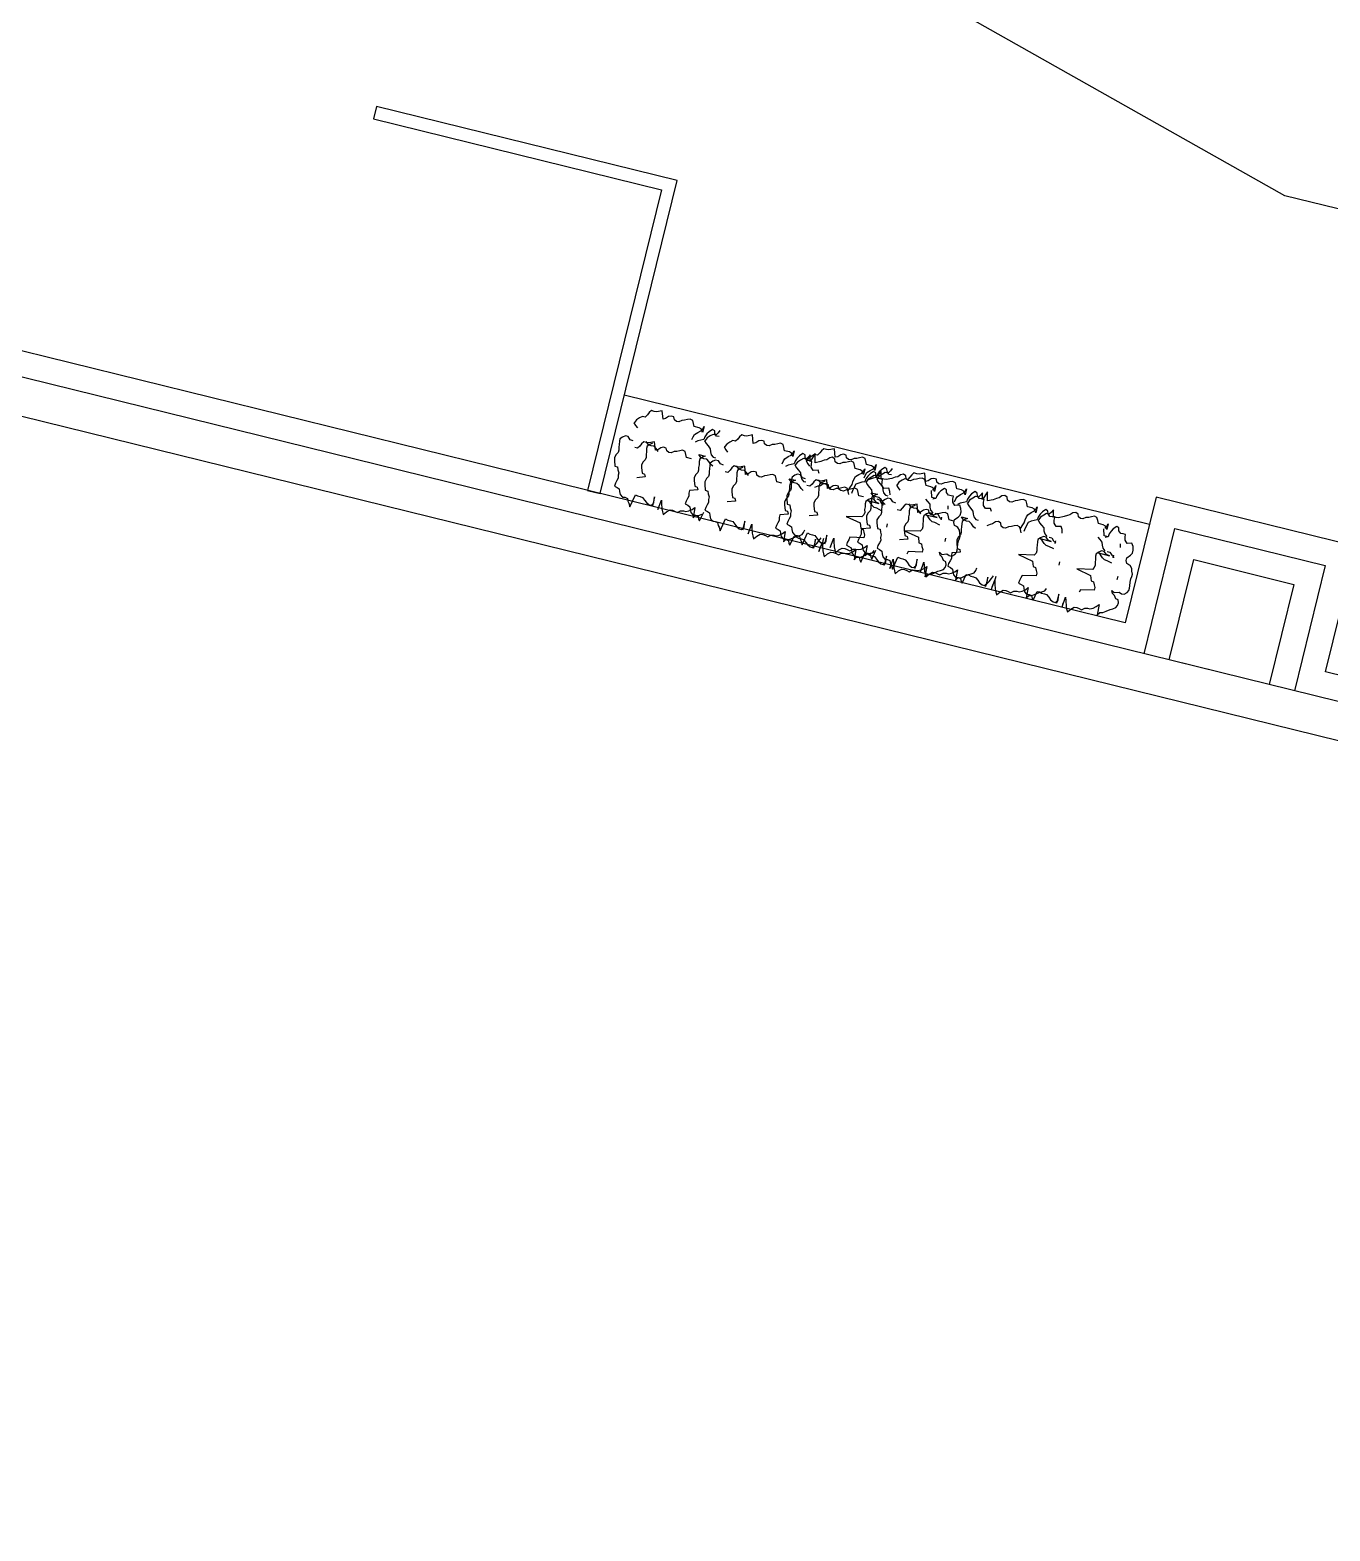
# Model space of a CAD drawing. Header units: millimetres. Extents: x 99 to 472, y 49 to 338.
# Drawn here: x 295.87 to 301, y 242.71 to 248.63 of the extents above; entities that cross this region are included whole.
import ezdxf

# ---------------------------------------------------------------- set-up
doc = ezdxf.new("R2010")
doc.units = ezdxf.units.MM
for name, color, linetype in [('BANQUETA.', 2, 'Continuous'), ('JARDINERIA', 3, 'Continuous'), ('PLANTA', 7, 'Continuous')]:
    doc.layers.add(name, color=color, linetype=linetype)

# ---------------------------------------------------------------- blocks, each defined once
blk = doc.blocks.new('A$C19E60F2B')
at = {"color": 95}
for p, q in [((0.1365, 1.3639), (0.1325, 1.3547)), ((0.1398, 1.3749), (0.1365, 1.3639)), ((0.1511, 1.3733), (0.1398, 1.3749)), ((0.1623, 1.3698), (0.1511, 1.3733)), ((0.1726, 1.3664), (0.1623, 1.3698)), ((0.1841, 1.3685), (0.1726, 1.3664)), ((0.1945, 1.3679), (0.1841, 1.3685)), ((0.2053, 1.3729), (0.1945, 1.3679)), ((0.2161, 1.3769), (0.2053, 1.3729)), ((0.2176, 1.3872), (0.2161, 1.3769)), ((0.2389, 1.3934), (0.2176, 1.3872)), ((0.2504, 1.3955), (0.2389, 1.3934)), ((0.2633, 1.391), (0.2504, 1.3955)), ((0.2726, 1.3848), (0.2633, 1.391)), ((0.2821, 1.3833), (0.2726, 1.3848)), ((0.2936, 1.3854), (0.2821, 1.3833)), ((0.3041, 1.3857), (0.2936, 1.3854)), ((0.3165, 1.3878), (0.3041, 1.3857)), ((0.3261, 1.3872), (0.3165, 1.3878)), ((0.3352, 1.3782), (0.3261, 1.3872)), ((0.3416, 1.3685), (0.3352, 1.3782)), ((0.3409, 1.3573), (0.3416, 1.3685)), ((0.0841, 1.307), (0.0706, 1.3003)), ((0.0906, 1.3122), (0.0841, 1.307)), ((0.1013, 1.3163), (0.0906, 1.3122)), ((0.1037, 1.3265), (0.1013, 1.3163)), ((0.111, 1.3466), (0.1025, 1.3359)), ((0.1025, 1.3359), (0.1037, 1.3265)), ((0.1227, 1.3516), (0.111, 1.3466)), ((0.1325, 1.3547), (0.1227, 1.3516)), ((0.3028, 1.3127), (0.3035, 1.3239)), ((0.3129, 1.3055), (0.3028, 1.3127)), ((0.323, 1.3002), (0.3129, 1.3055)), ((0.3282, 1.3346), (0.3307, 1.3466)), ((0.3307, 1.3466), (0.3409, 1.3573)), ((0.3887, 1.3366), (0.3811, 1.3277)), ((0.3988, 1.3444), (0.3887, 1.3366)), ((0.4004, 1.3425), (0.3988, 1.3444)), ((0.4115, 1.3371), (0.4004, 1.3425)), ((0.4213, 1.3262), (0.4115, 1.3371)), ((0.4295, 1.3164), (0.4213, 1.3262)), ((0.4288, 1.3051), (0.4295, 1.3164)), ((0.4389, 1.298), (0.4288, 1.3051)), ((0.0706, 1.3003), (0.1209, 1.2879)), ((0.1071, 1.2484), (0.0987, 1.2396)), ((0.1156, 1.2582), (0.1071, 1.2484)), ((0.117, 1.2675), (0.1156, 1.2582)), ((0.1177, 1.2787), (0.117, 1.2675)), ((0.1209, 1.2879), (0.1177, 1.2787)), ((0.1967, 1.2624), (0.1881, 1.2942)), ((0.2074, 1.2665), (0.1967, 1.2624)), ((0.2089, 1.2767), (0.2074, 1.2665)), ((0.2303, 1.2829), (0.2089, 1.2767)), ((0.2418, 1.285), (0.2303, 1.2829)), ((0.2546, 1.2805), (0.2418, 1.285)), ((0.2639, 1.2743), (0.2546, 1.2805)), ((0.2734, 1.2728), (0.2639, 1.2743)), ((0.2849, 1.275), (0.2734, 1.2728)), ((0.2955, 1.2753), (0.2849, 1.275)), ((0.3078, 1.2773), (0.2955, 1.2753)), ((0.3075, 1.2421), (0.3394, 1.2514)), ((0.3113, 1.2325), (0.3075, 1.2421)), ((0.3174, 1.2768), (0.3078, 1.2773)), ((0.3152, 1.2397), (0.3219, 1.2496)), ((0.3265, 1.2678), (0.3174, 1.2768)), ((0.3217, 1.2609), (0.3242, 1.2729)), ((0.3219, 1.2496), (0.3217, 1.2609)), ((0.3322, 1.2931), (0.323, 1.3002)), ((0.3242, 1.2729), (0.3345, 1.2836)), ((0.3329, 1.258), (0.3265, 1.2678)), ((0.3307, 1.2819), (0.3322, 1.2931)), ((0.331, 1.2725), (0.3307, 1.2819)), ((0.3394, 1.2514), (0.331, 1.2725)), ((0.4335, 1.2345), (0.4654, 1.2439)), ((0.4491, 1.2927), (0.4389, 1.298)), ((0.4583, 1.2856), (0.4491, 1.2927)), ((0.4567, 1.2744), (0.4583, 1.2856)), ((0.457, 1.265), (0.4567, 1.2744)), ((0.4654, 1.2439), (0.457, 1.265)), ((0.0798, 1.1901), (0.119, 1.183)), ((0.0902, 1.1894), (0.0798, 1.1901)), ((0.1259, 1.2117), (0.0891, 1.2139)), ((0.0919, 1.2278), (0.0913, 1.2184)), ((0.0913, 1.2184), (0.1022, 1.2103)), ((0.0987, 1.2396), (0.0919, 1.2278)), ((0.1022, 1.2103), (0.1154, 1.2114)), ((0.119, 1.183), (0.1057, 1.1801)), ((0.1154, 1.2114), (0.1259, 1.2117)), ((0.305, 1.23), (0.3152, 1.2397)), ((0.3082, 1.1886), (0.3131, 1.1977)), ((0.3085, 1.1792), (0.3082, 1.1886)), ((0.3212, 1.2225), (0.3113, 1.2325)), ((0.3131, 1.1977), (0.3238, 1.2017)), ((0.3249, 1.212), (0.3212, 1.2225)), ((0.3238, 1.2017), (0.3249, 1.212)), ((0.4373, 1.2249), (0.4335, 1.2345)), ((0.4342, 1.1811), (0.4391, 1.1901)), ((0.4472, 1.215), (0.4373, 1.2249)), ((0.4391, 1.1901), (0.4499, 1.1942)), ((0.4509, 1.2044), (0.4472, 1.215)), ((0.4499, 1.1942), (0.4509, 1.2044)), ((0.0745, 1.1707), (0.0637, 1.1657)), ((0.0637, 1.1657), (0.077, 1.1546)), ((0.0852, 1.1747), (0.0745, 1.1707)), ((0.077, 1.1546), (0.0868, 1.1428)), ((0.0871, 1.1324), (0.0847, 1.1223)), ((0.1057, 1.1801), (0.0852, 1.1747)), ((0.0868, 1.1428), (0.0871, 1.1324)), ((0.3157, 1.1684), (0.3085, 1.1792)), ((0.3129, 1.1208), (0.3237, 1.1258)), ((0.3186, 1.158), (0.3157, 1.1684)), ((0.3232, 1.1474), (0.3186, 1.158)), ((0.327, 1.1368), (0.3232, 1.1474)), ((0.3237, 1.1258), (0.327, 1.1368)), ((0.4345, 1.1717), (0.4342, 1.1811)), ((0.4418, 1.1609), (0.4345, 1.1717)), ((0.4446, 1.1504), (0.4418, 1.1609)), ((0.4492, 1.1398), (0.4446, 1.1504)), ((0.453, 1.1293), (0.4492, 1.1398)), ((0.4497, 1.1182), (0.453, 1.1293)), ((0.0847, 1.1223), (0.0815, 1.1121)), ((0.0815, 1.1121), (0.0905, 1.1013)), ((0.0905, 1.1013), (0.0924, 1.0899)), ((0.0924, 1.0899), (0.0918, 1.0806)), ((0.0918, 1.0806), (0.0964, 1.069)), ((0.1035, 1.065), (0.0918, 1.0601)), ((0.0964, 1.069), (0.1045, 1.0573)), ((0.1133, 1.0682), (0.1035, 1.065)), ((0.1174, 1.0773), (0.1133, 1.0682)), ((0.1206, 1.0884), (0.1174, 1.0773)), ((0.1319, 1.0867), (0.1206, 1.0884)), ((0.1431, 1.0833), (0.1319, 1.0867)), ((0.1534, 1.0798), (0.1431, 1.0833)), ((0.1649, 1.082), (0.1534, 1.0798)), ((0.1754, 1.0813), (0.1649, 1.082)), ((0.184, 1.0496), (0.1754, 1.0813)), ((0.2176, 1.07), (0.1962, 1.0638)), ((0.2291, 1.0722), (0.2176, 1.07)), ((0.2419, 1.0677), (0.2291, 1.0722)), ((0.2512, 1.0615), (0.2419, 1.0677)), ((0.2951, 1.0645), (0.2827, 1.0624)), ((0.3047, 1.0639), (0.2951, 1.0645)), ((0.3, 1.0963), (0.3012, 1.1159)), ((0.3012, 1.1159), (0.3129, 1.1208)), ((0.3115, 1.0601), (0.3217, 1.0707)), ((0.3217, 1.0707), (0.3202, 1.0452)), ((0.3736, 1.0844), (0.3672, 1.0941)), ((0.379, 1.0728), (0.3736, 1.0844)), ((0.375, 1.1077), (0.3871, 1.1051)), ((0.3836, 1.0613), (0.379, 1.0728)), ((0.3871, 1.1051), (0.3965, 1.1017)), ((0.3965, 1.1017), (0.4072, 1.0898)), ((0.4072, 1.0898), (0.4145, 1.08)), ((0.4102, 1.0719), (0.4229, 1.0795)), ((0.434, 1.0704), (0.4102, 1.0719)), ((0.4145, 1.08), (0.4237, 1.0739)), ((0.4229, 1.0795), (0.4261, 1.0887)), ((0.4237, 1.0739), (0.434, 1.0704)), ((0.4261, 1.0887), (0.4272, 1.1083)), ((0.4272, 1.1083), (0.4389, 1.1133)), ((0.4389, 1.1133), (0.4497, 1.1182)), ((0.0714, 1.0257), (0.065, 1.0204)), ((0.065, 1.0204), (0.1023, 1.0107)), ((0.0821, 1.0297), (0.0714, 1.0257)), ((0.1144, 1.0483), (0.073, 1.0479)), ((0.073, 1.0479), (0.0848, 1.0397)), ((0.0845, 1.0399), (0.0821, 1.0297)), ((0.0918, 1.0601), (0.0833, 1.0493)), ((0.0833, 1.0493), (0.0845, 1.0399)), ((0.0848, 1.0397), (0.0858, 1.0284)), ((0.0858, 1.0284), (0.0938, 1.0158)), ((0.1045, 1.0573), (0.1144, 1.0483)), ((0.1104, 1.0079), (0.1071, 0.9968)), ((0.1217, 1.0062), (0.1104, 1.0079)), ((0.1329, 1.0028), (0.1217, 1.0062)), ((0.1759, 1.0058), (0.1651, 1.0008)), ((0.1867, 1.0099), (0.1759, 1.0058)), ((0.1947, 1.0536), (0.184, 1.0496)), ((0.1882, 1.0201), (0.1867, 1.0099)), ((0.2095, 1.0263), (0.1882, 1.0201)), ((0.1962, 1.0638), (0.1947, 1.0536)), ((0.221, 1.0284), (0.2095, 1.0263)), ((0.2339, 1.0239), (0.221, 1.0284)), ((0.2432, 1.0177), (0.2339, 1.0239)), ((0.2527, 1.0162), (0.2432, 1.0177)), ((0.2607, 1.06), (0.2512, 1.0615)), ((0.2642, 1.0184), (0.2527, 1.0162)), ((0.2722, 1.0621), (0.2607, 1.06)), ((0.2747, 1.0187), (0.2642, 1.0184)), ((0.2827, 1.0624), (0.2722, 1.0621)), ((0.2871, 1.0207), (0.2747, 1.0187)), ((0.2865, 1.0081), (0.2923, 1.0171)), ((0.2967, 1.0202), (0.2871, 1.0207)), ((0.2923, 1.0171), (0.3025, 1.0269)), ((0.3058, 1.0112), (0.2967, 1.0202)), ((0.3025, 1.0269), (0.3092, 1.0368)), ((0.3138, 1.0549), (0.3047, 1.0639)), ((0.3122, 1.0014), (0.3058, 1.0112)), ((0.309, 1.048), (0.3115, 1.0601)), ((0.3092, 1.0368), (0.309, 1.048)), ((0.3202, 1.0452), (0.3138, 1.0549)), ((0.3218, 1.0126), (0.3212, 1.0032)), ((0.3302, 1.0224), (0.3218, 1.0126)), ((0.341, 1.0274), (0.3302, 1.0224)), ((0.3526, 1.0304), (0.341, 1.0274)), ((0.362, 1.0411), (0.3526, 1.0304)), ((0.3695, 1.05), (0.362, 1.0411)), ((0.3796, 1.0579), (0.3695, 1.05)), ((0.3812, 1.0559), (0.3796, 1.0579)), ((0.3923, 1.0505), (0.3812, 1.0559)), ((0.3949, 1.0596), (0.3836, 1.0613)), ((0.4021, 1.0396), (0.3923, 1.0505)), ((0.4077, 1.0542), (0.3949, 1.0596)), ((0.4103, 1.0298), (0.4021, 1.0396)), ((0.4053, 1.0149), (0.4146, 1.0238)), ((0.4056, 1.0046), (0.4053, 1.0149)), ((0.4177, 1.047), (0.4077, 1.0542)), ((0.4096, 1.0186), (0.4103, 1.0298)), ((0.4197, 1.0114), (0.4096, 1.0186)), ((0.4146, 1.0238), (0.4252, 1.0259)), ((0.4293, 1.0351), (0.4177, 1.047)), ((0.4299, 1.0061), (0.4197, 1.0114)), ((0.4252, 1.0259), (0.4293, 1.0351)), ((0.0719, 0.9492), (0.0612, 0.9452)), ((0.0743, 0.9594), (0.0719, 0.9492)), ((0.0816, 0.9796), (0.0731, 0.9688)), ((0.0731, 0.9688), (0.0743, 0.9594)), ((0.0933, 0.9845), (0.0816, 0.9796)), ((0.1031, 0.9877), (0.0933, 0.9845)), ((0.1071, 0.9968), (0.1031, 0.9877)), ((0.1432, 0.9993), (0.1329, 1.0028)), ((0.1547, 1.0015), (0.1432, 0.9993)), ((0.1651, 1.0008), (0.1547, 1.0015)), ((0.2734, 0.9456), (0.2741, 0.9568)), ((0.2988, 0.9675), (0.3013, 0.9796)), ((0.3013, 0.9796), (0.3115, 0.9902)), ((0.3115, 0.9902), (0.3122, 1.0014)), ((0.3593, 0.9695), (0.3518, 0.9606)), ((0.3694, 0.9774), (0.3593, 0.9695)), ((0.371, 0.9754), (0.3694, 0.9774)), ((0.3821, 0.9701), (0.371, 0.9754)), ((0.3919, 0.9591), (0.3821, 0.9701)), ((0.4001, 0.9493), (0.3919, 0.9591)), ((0.3994, 0.9381), (0.4001, 0.9493)), ((0.0547, 0.9399), (0.0412, 0.9332)), ((0.0412, 0.9332), (0.0915, 0.9209)), ((0.0612, 0.9452), (0.0547, 0.9399)), ((0.0862, 0.8912), (0.0777, 0.8814)), ((0.0876, 0.9005), (0.0862, 0.8912)), ((0.0883, 0.9117), (0.0876, 0.9005)), ((0.0915, 0.9209), (0.0883, 0.9117)), ((0.1673, 0.8954), (0.1587, 0.9271)), ((0.178, 0.8994), (0.1673, 0.8954)), ((0.1795, 0.9096), (0.178, 0.8994)), ((0.2009, 0.9158), (0.1795, 0.9096)), ((0.2124, 0.918), (0.2009, 0.9158)), ((0.2253, 0.9135), (0.2124, 0.918)), ((0.2345, 0.9073), (0.2253, 0.9135)), ((0.244, 0.9058), (0.2345, 0.9073)), ((0.2555, 0.9079), (0.244, 0.9058)), ((0.2661, 0.9082), (0.2555, 0.9079)), ((0.2784, 0.9103), (0.2661, 0.9082)), ((0.2835, 0.9384), (0.2734, 0.9456)), ((0.288, 0.9097), (0.2784, 0.9103)), ((0.2937, 0.9331), (0.2835, 0.9384)), ((0.2971, 0.9007), (0.288, 0.9097)), ((0.2923, 0.8938), (0.2948, 0.9059)), ((0.2925, 0.8826), (0.2923, 0.8938)), ((0.3029, 0.926), (0.2937, 0.9331)), ((0.2948, 0.9059), (0.3051, 0.9165)), ((0.3035, 0.891), (0.2971, 0.9007)), ((0.3013, 0.9149), (0.3029, 0.926)), ((0.3016, 0.9055), (0.3013, 0.9149)), ((0.31, 0.8844), (0.3016, 0.9055)), ((0.4095, 0.9309), (0.3994, 0.9381)), ((0.4197, 0.9256), (0.4095, 0.9309)), ((0.4289, 0.9185), (0.4197, 0.9256)), ((0.4273, 0.9073), (0.4289, 0.9185)), ((0.4276, 0.8979), (0.4273, 0.9073)), ((0.436, 0.8768), (0.4276, 0.8979)), ((0.0965, 0.8446), (0.0597, 0.8468)), ((0.0625, 0.8607), (0.0619, 0.8514)), ((0.0619, 0.8514), (0.0728, 0.8432)), ((0.0693, 0.8725), (0.0625, 0.8607)), ((0.0777, 0.8814), (0.0693, 0.8725)), ((0.0728, 0.8432), (0.086, 0.8443)), ((0.086, 0.8443), (0.0965, 0.8446)), ((0.2756, 0.8629), (0.2858, 0.8726)), ((0.2781, 0.875), (0.31, 0.8844)), ((0.2819, 0.8654), (0.2781, 0.875)), ((0.2788, 0.8215), (0.2837, 0.8306)), ((0.2918, 0.8554), (0.2819, 0.8654)), ((0.2837, 0.8306), (0.2945, 0.8346)), ((0.2858, 0.8726), (0.2925, 0.8826)), ((0.2955, 0.8449), (0.2918, 0.8554)), ((0.2945, 0.8346), (0.2955, 0.8449)), ((0.4041, 0.8675), (0.436, 0.8768)), ((0.4079, 0.8579), (0.4041, 0.8675)), ((0.4178, 0.8479), (0.4079, 0.8579)), ((0.4215, 0.8374), (0.4178, 0.8479)), ((0.4205, 0.8271), (0.4215, 0.8374)), ((0.0451, 0.8036), (0.0343, 0.7986)), ((0.0343, 0.7986), (0.0476, 0.7875)), ((0.0558, 0.8077), (0.0451, 0.8036)), ((0.0476, 0.7875), (0.0574, 0.7757)), ((0.0608, 0.8224), (0.0504, 0.823)), ((0.0504, 0.823), (0.0896, 0.816)), ((0.0763, 0.813), (0.0558, 0.8077)), ((0.0574, 0.7757), (0.0577, 0.7654)), ((0.0896, 0.816), (0.0763, 0.813)), ((0.2791, 0.8121), (0.2788, 0.8215)), ((0.2863, 0.8014), (0.2791, 0.8121)), ((0.2892, 0.7909), (0.2863, 0.8014)), ((0.2938, 0.7803), (0.2892, 0.7909)), ((0.2976, 0.7698), (0.2938, 0.7803)), ((0.2943, 0.7587), (0.2976, 0.7698)), ((0.4048, 0.814), (0.4097, 0.8231)), ((0.4051, 0.8046), (0.4048, 0.814)), ((0.4124, 0.7938), (0.4051, 0.8046)), ((0.4097, 0.8231), (0.4205, 0.8271)), ((0.4152, 0.7834), (0.4124, 0.7938)), ((0.4198, 0.7728), (0.4152, 0.7834)), ((0.4236, 0.7622), (0.4198, 0.7728)), ((0.0553, 0.7552), (0.0521, 0.7451)), ((0.0521, 0.7451), (0.0611, 0.7342)), ((0.0577, 0.7654), (0.0553, 0.7552)), ((0.0611, 0.7342), (0.063, 0.7228)), ((0.063, 0.7228), (0.0624, 0.7135)), ((0.0624, 0.7135), (0.067, 0.702)), ((0.088, 0.7102), (0.0839, 0.7011)), ((0.0912, 0.7213), (0.088, 0.7102)), ((0.1025, 0.7197), (0.0912, 0.7213)), ((0.1137, 0.7162), (0.1025, 0.7197)), ((0.124, 0.7128), (0.1137, 0.7162)), ((0.1355, 0.7149), (0.124, 0.7128)), ((0.146, 0.7143), (0.1355, 0.7149)), ((0.1546, 0.6825), (0.146, 0.7143)), ((0.2706, 0.7292), (0.2718, 0.7488)), ((0.2718, 0.7488), (0.2835, 0.7537)), ((0.2835, 0.7537), (0.2943, 0.7587)), ((0.3442, 0.7173), (0.3378, 0.727)), ((0.3496, 0.7057), (0.3442, 0.7173)), ((0.3456, 0.7406), (0.3577, 0.738)), ((0.3577, 0.738), (0.3671, 0.7347)), ((0.3671, 0.7347), (0.3778, 0.7228)), ((0.3778, 0.7228), (0.3851, 0.713)), ((0.3808, 0.7048), (0.3935, 0.7125)), ((0.3851, 0.713), (0.3943, 0.7068)), ((0.3935, 0.7125), (0.3967, 0.7217)), ((0.3967, 0.7217), (0.3978, 0.7413)), ((0.3978, 0.7413), (0.4095, 0.7462)), ((0.4095, 0.7462), (0.4203, 0.7512)), ((0.4203, 0.7512), (0.4236, 0.7622)), ((0.042, 0.6586), (0.0356, 0.6534)), ((0.0356, 0.6534), (0.0729, 0.6436)), ((0.0527, 0.6626), (0.042, 0.6586)), ((0.085, 0.6812), (0.0436, 0.6809)), ((0.0436, 0.6809), (0.0554, 0.6727)), ((0.0551, 0.6728), (0.0527, 0.6626)), ((0.0624, 0.693), (0.0539, 0.6823)), ((0.0539, 0.6823), (0.0551, 0.6728)), ((0.0554, 0.6727), (0.0565, 0.6614)), ((0.0565, 0.6614), (0.0644, 0.6487)), ((0.0741, 0.6979), (0.0624, 0.693)), ((0.067, 0.702), (0.0751, 0.6902)), ((0.0839, 0.7011), (0.0741, 0.6979)), ((0.0751, 0.6902), (0.085, 0.6812)), ((0.1653, 0.6865), (0.1546, 0.6825)), ((0.1668, 0.6968), (0.1653, 0.6865)), ((0.1882, 0.703), (0.1668, 0.6968)), ((0.1997, 0.7051), (0.1882, 0.703)), ((0.2125, 0.7006), (0.1997, 0.7051)), ((0.2218, 0.6944), (0.2125, 0.7006)), ((0.2313, 0.6929), (0.2218, 0.6944)), ((0.2428, 0.695), (0.2313, 0.6929)), ((0.2533, 0.6953), (0.2428, 0.695)), ((0.2657, 0.6974), (0.2533, 0.6953)), ((0.2629, 0.6501), (0.2731, 0.6598)), ((0.2753, 0.6968), (0.2657, 0.6974)), ((0.2731, 0.6598), (0.2798, 0.6697)), ((0.2844, 0.6879), (0.2753, 0.6968)), ((0.2796, 0.681), (0.2821, 0.693)), ((0.2798, 0.6697), (0.2796, 0.681)), ((0.2821, 0.693), (0.2923, 0.7036)), ((0.2908, 0.6781), (0.2844, 0.6879)), ((0.2923, 0.7036), (0.2908, 0.6781)), ((0.3008, 0.6553), (0.2924, 0.6455)), ((0.3116, 0.6603), (0.3008, 0.6553)), ((0.3232, 0.6634), (0.3116, 0.6603)), ((0.3326, 0.674), (0.3232, 0.6634)), ((0.3401, 0.683), (0.3326, 0.674)), ((0.3502, 0.6908), (0.3401, 0.683)), ((0.3542, 0.6942), (0.3496, 0.7057)), ((0.3518, 0.6888), (0.3502, 0.6908)), ((0.3629, 0.6835), (0.3518, 0.6888)), ((0.3655, 0.6926), (0.3542, 0.6942)), ((0.3727, 0.6726), (0.3629, 0.6835)), ((0.3783, 0.6871), (0.3655, 0.6926)), ((0.3809, 0.6627), (0.3727, 0.6726)), ((0.3759, 0.6479), (0.3852, 0.6567)), ((0.3884, 0.68), (0.3783, 0.6871)), ((0.3802, 0.6515), (0.3809, 0.6627)), ((0.3903, 0.6443), (0.3802, 0.6515)), ((0.4046, 0.7034), (0.3808, 0.7048)), ((0.3852, 0.6567), (0.3958, 0.6589)), ((0.3999, 0.668), (0.3884, 0.68)), ((0.3943, 0.7068), (0.4046, 0.7034)), ((0.3958, 0.6589), (0.3999, 0.668)), ((0.0586, 0.5948), (0.0502, 0.5859)), ((0.067, 0.6046), (0.0586, 0.5948)), ((0.0644, 0.6487), (0.0741, 0.635)), ((0.0685, 0.6139), (0.067, 0.6046)), ((0.0691, 0.6251), (0.0685, 0.6139)), ((0.0723, 0.6343), (0.0691, 0.6251)), ((0.0729, 0.6436), (0.0723, 0.6343)), ((0.0741, 0.635), (0.0788, 0.6253)), ((0.0788, 0.6253), (0.0851, 0.6137)), ((0.0851, 0.6137), (0.0945, 0.6094)), ((0.0945, 0.6094), (0.1057, 0.6068)), ((0.2571, 0.6411), (0.2629, 0.6501)), ((0.2835, 0.587), (0.2763, 0.5986)), ((0.2924, 0.6455), (0.2918, 0.6362)), ((0.334, 0.5904), (0.3458, 0.5972)), ((0.3417, 0.6162), (0.3527, 0.6258)), ((0.3458, 0.5972), (0.3417, 0.6162)), ((0.3527, 0.6258), (0.3651, 0.6279)), ((0.3651, 0.6279), (0.3756, 0.6282)), ((0.3733, 0.6135), (0.4082, 0.6208)), ((0.3816, 0.5923), (0.3733, 0.6135)), ((0.3745, 0.634), (0.4005, 0.639)), ((0.4082, 0.6208), (0.3745, 0.634)), ((0.3756, 0.6282), (0.3762, 0.6376)), ((0.3762, 0.6376), (0.3759, 0.6479)), ((0.3888, 0.5807), (0.3816, 0.5923)), ((0.4005, 0.639), (0.3903, 0.6443)), ((0.0417, 0.5358), (0.0312, 0.5364)), ((0.0312, 0.5364), (0.0704, 0.5294)), ((0.0405, 0.5602), (0.0508, 0.5568)), ((0.0774, 0.558), (0.0405, 0.5602)), ((0.0529, 0.5332), (0.0417, 0.5358)), ((0.0433, 0.5741), (0.0428, 0.5648)), ((0.0428, 0.5648), (0.0537, 0.5566)), ((0.0502, 0.5859), (0.0433, 0.5741)), ((0.0508, 0.5568), (0.0617, 0.5496)), ((0.064, 0.5298), (0.0529, 0.5332)), ((0.0537, 0.5566), (0.0668, 0.5577)), ((0.0617, 0.5496), (0.0745, 0.5432)), ((0.0668, 0.5577), (0.0774, 0.558)), ((0.0745, 0.5432), (0.0863, 0.5369)), ((0.2803, 0.5337), (0.2852, 0.5428)), ((0.2806, 0.5243), (0.2803, 0.5337)), ((0.2873, 0.5774), (0.2835, 0.587)), ((0.2852, 0.5428), (0.2959, 0.5468)), ((0.2972, 0.5674), (0.2873, 0.5774)), ((0.2959, 0.5468), (0.3009, 0.5569)), ((0.3009, 0.5569), (0.2972, 0.5674)), ((0.3856, 0.5274), (0.3906, 0.5365)), ((0.3926, 0.5711), (0.3888, 0.5807)), ((0.3906, 0.5365), (0.4013, 0.5405)), ((0.4025, 0.5611), (0.3926, 0.5711)), ((0.4013, 0.5405), (0.4063, 0.5506)), ((0.4063, 0.5506), (0.4025, 0.5611)), ((0.0259, 0.517), (0.0151, 0.5121)), ((0.0151, 0.5121), (0.0284, 0.501)), ((0.0367, 0.5211), (0.0259, 0.517)), ((0.0284, 0.501), (0.0382, 0.4891)), ((0.0385, 0.4788), (0.0361, 0.4686)), ((0.0571, 0.5264), (0.0367, 0.5211)), ((0.0382, 0.4891), (0.0385, 0.4788)), ((0.0704, 0.5294), (0.0571, 0.5264)), ((0.0762, 0.5281), (0.064, 0.5298)), ((0.0858, 0.5275), (0.0762, 0.5281)), ((0.2878, 0.5136), (0.2806, 0.5243)), ((0.2907, 0.5031), (0.2878, 0.5136)), ((0.2953, 0.4925), (0.2907, 0.5031)), ((0.2991, 0.482), (0.2953, 0.4925)), ((0.2958, 0.4709), (0.2991, 0.482)), ((0.3859, 0.518), (0.3856, 0.5274)), ((0.3932, 0.5073), (0.3859, 0.518)), ((0.3961, 0.4968), (0.3932, 0.5073)), ((0.4007, 0.4862), (0.3961, 0.4968)), ((0.4044, 0.4757), (0.4007, 0.4862)), ((0.4011, 0.4646), (0.4044, 0.4757)), ((0.0361, 0.4686), (0.0329, 0.4585)), ((0.0329, 0.4585), (0.0419, 0.4476)), ((0.0419, 0.4476), (0.0438, 0.4363)), ((0.0438, 0.4363), (0.0433, 0.4269)), ((0.0433, 0.4269), (0.0478, 0.4154)), ((0.0478, 0.4154), (0.0559, 0.4037)), ((0.0688, 0.4143), (0.059, 0.4111)), ((0.0729, 0.4234), (0.0688, 0.4143)), ((0.0761, 0.4345), (0.0729, 0.4234)), ((0.0874, 0.4329), (0.0761, 0.4345)), ((0.0986, 0.4294), (0.0874, 0.4329)), ((0.1089, 0.426), (0.0986, 0.4294)), ((0.117, 0.372), (0.1089, 0.426)), ((0.1868, 0.4551), (0.1719, 0.3968)), ((0.1963, 0.3944), (0.1868, 0.4551)), ((0.2733, 0.461), (0.285, 0.4659)), ((0.2946, 0.4485), (0.2799, 0.4512)), ((0.285, 0.4659), (0.2958, 0.4709)), ((0.2861, 0.4668), (0.3006, 0.4612)), ((0.3186, 0.4405), (0.2946, 0.4485)), ((0.3006, 0.4612), (0.3143, 0.4557)), ((0.3143, 0.4557), (0.3264, 0.4541)), ((0.325, 0.4307), (0.3186, 0.4405)), ((0.3305, 0.4191), (0.325, 0.4307)), ((0.3264, 0.4541), (0.3385, 0.4515)), ((0.335, 0.4076), (0.3305, 0.4191)), ((0.3385, 0.4515), (0.3479, 0.4481)), ((0.3479, 0.4481), (0.3586, 0.4362)), ((0.3586, 0.4362), (0.3659, 0.4264)), ((0.3616, 0.4182), (0.3743, 0.4259)), ((0.3855, 0.4168), (0.3616, 0.4182)), ((0.3659, 0.4264), (0.3752, 0.4202)), ((0.3743, 0.4259), (0.3775, 0.4351)), ((0.3752, 0.4202), (0.3855, 0.4168)), ((0.3775, 0.4351), (0.3787, 0.4547)), ((0.3787, 0.4547), (0.3903, 0.4596)), ((0.3903, 0.4596), (0.4011, 0.4646)), ((0.0269, 0.3718), (0.0204, 0.3665)), ((0.0204, 0.3665), (0.0577, 0.3568)), ((0.0658, 0.3946), (0.0244, 0.3943)), ((0.0244, 0.3943), (0.0362, 0.3861)), ((0.0376, 0.3758), (0.0269, 0.3718)), ((0.0362, 0.3861), (0.0373, 0.3748)), ((0.0373, 0.3748), (0.0453, 0.3621)), ((0.04, 0.386), (0.0376, 0.3758)), ((0.0473, 0.4062), (0.0388, 0.3955)), ((0.0388, 0.3955), (0.04, 0.386)), ((0.0453, 0.3621), (0.055, 0.3484)), ((0.059, 0.4111), (0.0473, 0.4062)), ((0.0559, 0.4037), (0.0658, 0.3946)), ((0.0577, 0.3568), (0.0572, 0.3475)), ((0.1275, 0.3713), (0.117, 0.372)), ((0.1383, 0.3763), (0.1275, 0.3713)), ((0.149, 0.3804), (0.1383, 0.3763)), ((0.1505, 0.3906), (0.149, 0.3804)), ((0.1719, 0.3968), (0.1505, 0.3906)), ((0.2055, 0.3882), (0.1963, 0.3944)), ((0.2151, 0.3867), (0.2055, 0.3882)), ((0.2266, 0.3889), (0.2151, 0.3867)), ((0.2371, 0.3892), (0.2266, 0.3889)), ((0.2495, 0.3912), (0.2371, 0.3892)), ((0.242, 0.3542), (0.2478, 0.3633)), ((0.2478, 0.3633), (0.258, 0.373)), ((0.259, 0.3907), (0.2495, 0.3912)), ((0.258, 0.373), (0.2647, 0.3829)), ((0.2681, 0.3817), (0.259, 0.3907)), ((0.2647, 0.3829), (0.2611, 0.338)), ((0.2636, 0.3501), (0.2739, 0.3607)), ((0.2745, 0.3719), (0.2681, 0.3817)), ((0.2739, 0.3607), (0.2745, 0.3719)), ((0.2857, 0.3685), (0.2773, 0.3587)), ((0.2965, 0.3735), (0.2857, 0.3685)), ((0.3081, 0.3765), (0.2965, 0.3735)), ((0.3175, 0.3872), (0.3081, 0.3765)), ((0.325, 0.3962), (0.3175, 0.3872)), ((0.3351, 0.404), (0.325, 0.3962)), ((0.3463, 0.406), (0.335, 0.4076)), ((0.3367, 0.402), (0.3351, 0.404)), ((0.3478, 0.3967), (0.3367, 0.402)), ((0.3591, 0.4005), (0.3463, 0.406)), ((0.3576, 0.3858), (0.3478, 0.3967)), ((0.3568, 0.3613), (0.366, 0.3701)), ((0.357, 0.351), (0.3568, 0.3613)), ((0.3658, 0.3759), (0.3576, 0.3858)), ((0.3692, 0.3934), (0.3591, 0.4005)), ((0.3651, 0.3647), (0.3658, 0.3759)), ((0.3752, 0.3575), (0.3651, 0.3647)), ((0.366, 0.3701), (0.3767, 0.3723)), ((0.3807, 0.3814), (0.3692, 0.3934)), ((0.3854, 0.3522), (0.3752, 0.3575)), ((0.3767, 0.3723), (0.3807, 0.3814)), ((0.035, 0.2991), (0.0282, 0.2873)), ((0.0435, 0.308), (0.035, 0.2991)), ((0.0519, 0.3178), (0.0435, 0.308)), ((0.0533, 0.3271), (0.0519, 0.3178)), ((0.054, 0.3383), (0.0533, 0.3271)), ((0.0572, 0.3475), (0.054, 0.3383)), ((0.055, 0.3484), (0.0596, 0.3388)), ((0.0596, 0.3388), (0.0659, 0.3271)), ((0.0659, 0.3271), (0.0753, 0.3228)), ((0.234, 0.3228), (0.2404, 0.3431)), ((0.2404, 0.3431), (0.242, 0.3542)), ((0.2555, 0.3214), (0.2668, 0.3207)), ((0.265, 0.3294), (0.2582, 0.3186)), ((0.2611, 0.338), (0.2636, 0.3501)), ((0.2752, 0.3382), (0.265, 0.3294)), ((0.2767, 0.3493), (0.2752, 0.3382)), ((0.3015, 0.3009), (0.3148, 0.3038)), ((0.3148, 0.3038), (0.3266, 0.3106)), ((0.3225, 0.3296), (0.3336, 0.3393)), ((0.3266, 0.3106), (0.3225, 0.3296)), ((0.3336, 0.3393), (0.3459, 0.3413)), ((0.3459, 0.3413), (0.3565, 0.3416)), ((0.3565, 0.3416), (0.357, 0.351)), ((0.3579, 0.3361), (0.3594, 0.3472)), ((0.3582, 0.3267), (0.3579, 0.3361)), ((0.3665, 0.3055), (0.3582, 0.3267)), ((0.3594, 0.3472), (0.3854, 0.3522)), ((0.3737, 0.2939), (0.3665, 0.3055)), ((0.0161, 0.2496), (0.0553, 0.2426)), ((0.0265, 0.249), (0.0161, 0.2496)), ((0.042, 0.2396), (0.0215, 0.2343)), ((0.0254, 0.2734), (0.0357, 0.27)), ((0.0623, 0.2712), (0.0254, 0.2734)), ((0.0378, 0.2464), (0.0265, 0.249)), ((0.0282, 0.2873), (0.0277, 0.278)), ((0.0277, 0.278), (0.0385, 0.2698)), ((0.0385, 0.2698), (0.0517, 0.2709)), ((0.0553, 0.2426), (0.042, 0.2396)), ((0.0517, 0.2709), (0.0623, 0.2712)), ((0.1749, 0.2906), (0.188, 0.2898)), ((0.3705, 0.2406), (0.3754, 0.2497)), ((0.3708, 0.2312), (0.3705, 0.2406)), ((0.3775, 0.2843), (0.3737, 0.2939)), ((0.3754, 0.2497), (0.3862, 0.2537)), ((0.3874, 0.2743), (0.3775, 0.2843)), ((0.3862, 0.2537), (0.3912, 0.2637)), ((0.3912, 0.2637), (0.3874, 0.2743)), ((0.0108, 0.2302), (0, 0.2253)), ((0, 0.2253), (0.0133, 0.2141)), ((0.0215, 0.2343), (0.0108, 0.2302)), ((0.0133, 0.2141), (0.0231, 0.2023)), ((0.021, 0.1818), (0.0178, 0.1717)), ((0.0234, 0.192), (0.021, 0.1818)), ((0.0231, 0.2023), (0.0234, 0.192)), ((0.0948, 0.1904), (0.0845, 0.1938)), ((0.1029, 0.1364), (0.0948, 0.1904)), ((0.1727, 0.2195), (0.1578, 0.1612)), ((0.1822, 0.1588), (0.1727, 0.2195)), ((0.3781, 0.2205), (0.3708, 0.2312)), ((0.3752, 0.1728), (0.386, 0.1778)), ((0.3809, 0.21), (0.3781, 0.2205)), ((0.3856, 0.1994), (0.3809, 0.21)), ((0.3893, 0.1888), (0.3856, 0.1994)), ((0.386, 0.1778), (0.3893, 0.1888)), ((0.0178, 0.1717), (0.0268, 0.1608)), ((0.0268, 0.1608), (0.0287, 0.1495)), ((0.0287, 0.1495), (0.0282, 0.1401)), ((0.0282, 0.1401), (0.0327, 0.1286)), ((0.0327, 0.1286), (0.0408, 0.1169)), ((0.1134, 0.1357), (0.1029, 0.1364)), ((0.1242, 0.1407), (0.1134, 0.1357)), ((0.135, 0.1448), (0.1242, 0.1407)), ((0.1364, 0.155), (0.135, 0.1448)), ((0.1578, 0.1612), (0.1364, 0.155)), ((0.1914, 0.1526), (0.1822, 0.1588)), ((0.201, 0.1511), (0.1914, 0.1526)), ((0.2125, 0.1533), (0.201, 0.1511)), ((0.223, 0.1536), (0.2125, 0.1533)), ((0.2354, 0.1556), (0.223, 0.1536)), ((0.2264, 0.1075), (0.2279, 0.1186)), ((0.2279, 0.1186), (0.2337, 0.1277)), ((0.2337, 0.1277), (0.2439, 0.1374)), ((0.245, 0.1551), (0.2354, 0.1556)), ((0.2439, 0.1374), (0.2506, 0.1473)), ((0.254, 0.1461), (0.245, 0.1551)), ((0.2506, 0.1473), (0.2471, 0.1024)), ((0.2495, 0.1145), (0.2598, 0.1251)), ((0.2605, 0.1363), (0.254, 0.1461)), ((0.2598, 0.1251), (0.2605, 0.1363)), ((0.2716, 0.1329), (0.2632, 0.1231)), ((0.2824, 0.1379), (0.2716, 0.1329)), ((0.294, 0.1409), (0.2824, 0.1379)), ((0.3034, 0.1516), (0.294, 0.1409)), ((0.3109, 0.1606), (0.3034, 0.1516)), ((0.3199, 0.1208), (0.3154, 0.1323)), ((0.3199, 0.1208), (0.3209, 0.1369)), ((0.3312, 0.1192), (0.3199, 0.1208)), ((0.3209, 0.1369), (0.3481, 0.1432)), ((0.344, 0.1137), (0.3312, 0.1192)), ((0.3465, 0.1314), (0.3592, 0.1391)), ((0.3703, 0.13), (0.3465, 0.1314)), ((0.3508, 0.1396), (0.36, 0.1334)), ((0.3592, 0.1391), (0.3624, 0.1483)), ((0.36, 0.1334), (0.3703, 0.13)), ((0.3624, 0.1483), (0.3636, 0.1679)), ((0.3636, 0.1679), (0.3752, 0.1728)), ((0.0507, 0.1078), (0.0093, 0.1075)), ((0.0093, 0.1075), (0.0211, 0.0993)), ((0.0211, 0.0993), (0.0222, 0.088)), ((0.0222, 0.088), (0.0302, 0.0753)), ((0.0302, 0.0753), (0.0398, 0.0616)), ((0.0398, 0.0616), (0.0445, 0.0519)), ((0.0408, 0.1169), (0.0507, 0.1078)), ((0.0972, 0.0544), (0.1038, 0.0634)), ((0.1038, 0.0634), (0.1146, 0.0684)), ((0.1146, 0.0684), (0.1079, 0.0575)), ((0.2199, 0.0872), (0.2264, 0.1075)), ((0.2414, 0.0858), (0.2527, 0.0851)), ((0.2509, 0.0938), (0.2441, 0.083)), ((0.2471, 0.1024), (0.2495, 0.1145)), ((0.2611, 0.1026), (0.2509, 0.0938)), ((0.2626, 0.1138), (0.2611, 0.1026)), ((0.2874, 0.0653), (0.3007, 0.0682)), ((0.3413, 0.0548), (0.3419, 0.0642)), ((0.3417, 0.0745), (0.3509, 0.0833)), ((0.3419, 0.0642), (0.3417, 0.0745)), ((0.3541, 0.1066), (0.344, 0.1137)), ((0.3509, 0.0833), (0.3616, 0.0855)), ((0.3656, 0.0946), (0.3541, 0.1066)), ((0.3616, 0.0855), (0.3656, 0.0946)), ((0.0445, 0.0519), (0.0508, 0.0403)), ((0.0508, 0.0403), (0.0602, 0.036)), ((0.0602, 0.036), (0.0714, 0.0335)), ((0.0714, 0.0335), (0.0822, 0.0375)), ((0.0822, 0.0375), (0.0853, 0.0467)), ((0.0853, 0.0467), (0.0972, 0.0544)), ((0.1079, 0.0575), (0.1137, 0.0384)), ((0.1137, 0.0384), (0.1087, 0.0284)), ((0.1087, 0.0284), (0.109, 0.0181)), ((0.109, 0.0181), (0.1171, 0.0073)), ((0.1171, 0.0073), (0.1264, 0.002)), ((0.1264, 0.002), (0.136, 0.0015)), ((0.136, 0.0015), (0.1457, 0.0018)), ((0.1457, 0.0018), (0.1598, 0.0038)), ((0.1598, 0.0038), (0.1729, 0.003)), ((0.1608, 0.055), (0.1739, 0.0542)), ((0.1729, 0.003), (0.1823, 0.0006)), ((0.1823, 0.0006), (0.1919, 0)), ((0.1919, 0), (0.2035, 0.004)), ((0.2035, 0.004), (0.2142, 0.0071)), ((0.2142, 0.0071), (0.2243, 0.0149)), ((0.2243, 0.0149), (0.2264, 0.0204)), ((0.2264, 0.0204), (0.2296, 0.0296)), ((0.2296, 0.0296), (0.2404, 0.0346)), ((0.2404, 0.0346), (0.2517, 0.0339)), ((0.2517, 0.0339), (0.2641, 0.021)), ((0.2641, 0.021), (0.2733, 0.0148)), ((0.2733, 0.0148), (0.2864, 0.014)), ((0.2864, 0.014), (0.2997, 0.017)), ((0.2997, 0.017), (0.3115, 0.0238)), ((0.3074, 0.0428), (0.3185, 0.0524)), ((0.3115, 0.0238), (0.3074, 0.0428)), ((0.3185, 0.0524), (0.3308, 0.0545)), ((0.3308, 0.0545), (0.3413, 0.0548))]:
    blk.add_line(p, q, dxfattribs=at)

msp = doc.modelspace()

# ---------------------------------------------------------------- linework, layer by layer
at = {"color": 2, "linetype": 'Continuous', "ltscale": 0.3}
msp.add_line((300.81692, 247.98047), (296.56117, 250.38242), dxfattribs=at)
msp.add_arc((233.45978, -10.32274), 274.99416, 63.6633228, 81.8530187, dxfattribs=at)
at = {"layer": 'BANQUETA.'}
msp.add_line((318.6577, 243.62374), (300.81692, 247.98047), dxfattribs=at)
at = {"layer": 'PLANTA', "color": 5}
msp.add_line((303.26462, 245.27913), (294.2446, 247.5011), dxfattribs=at)
at = {"layer": 'PLANTA', "color": 7}
msp.add_line((298.21074, 247.1947), (300.28286, 246.68427), dxfattribs=at)
at = {"layer": 'PLANTA', "color": 8}
msp.add_lwpolyline([(298.35762, 248.00371), (298.06549, 246.8178), (298.1149, 246.80563), (298.41921, 248.04095), (297.2333, 248.33308), (297.22113, 248.28367)], close=True, dxfattribs=at)
at = {"layer": 'PLANTA', "color": 5, "linetype": 'Continuous'}
for points in [[(286.24455, 237.25755), (303.5864, 232.9856), (303.73405, 233.58495), (313.77163, 231.11232), (315.54173, 238.29799), (319.22011, 237.39187), (320.17501, 241.26826), (314.24207, 242.72977), (314.4855, 243.71799), (312.70664, 244.15619), (312.4632, 243.16793), (307.00651, 244.51212), (307.24995, 245.50037), (303.39577, 246.44981), (303.15232, 245.46155), (294.28054, 247.64701)], [(300.26188, 246.17358), (300.3836, 246.6677), (300.97655, 246.52164), (300.85483, 246.02751)]]:
    msp.add_lwpolyline(points, dxfattribs=at)
at = {"layer": 'PLANTA', "color": 0}
msp.add_lwpolyline([(307.37312, 245.57486), (303.32128, 246.57298), (303.07784, 245.58472), (300.978, 246.10199), (301.09972, 246.59612), (300.30912, 246.79087), (300.18701, 246.29519), (295.18965, 247.52623)], dxfattribs=at)
at = {"layer": 'PLANTA', "color": 5, "linetype": 'Continuous'}
msp.add_lwpolyline([(300.756, 246.05186), (300.3607, 246.14923), (300.45808, 246.54454), (300.85338, 246.44716)], close=True, dxfattribs=at)

# ---------------------------------------------------------------- block references
at = {"layer": 'JARDINERIA', "xscale": 1.00176773425043, "yscale": 1.00176773425043, "zscale": 1.00176773425043, "rotation": 79.58308918746386}
for p in [(299.50133, 246.44827), (300.1811, 246.29791)]:
    msp.add_blockref('A$C19E60F2B', p, dxfattribs=at)

doc.saveas('drawing.dxf')
